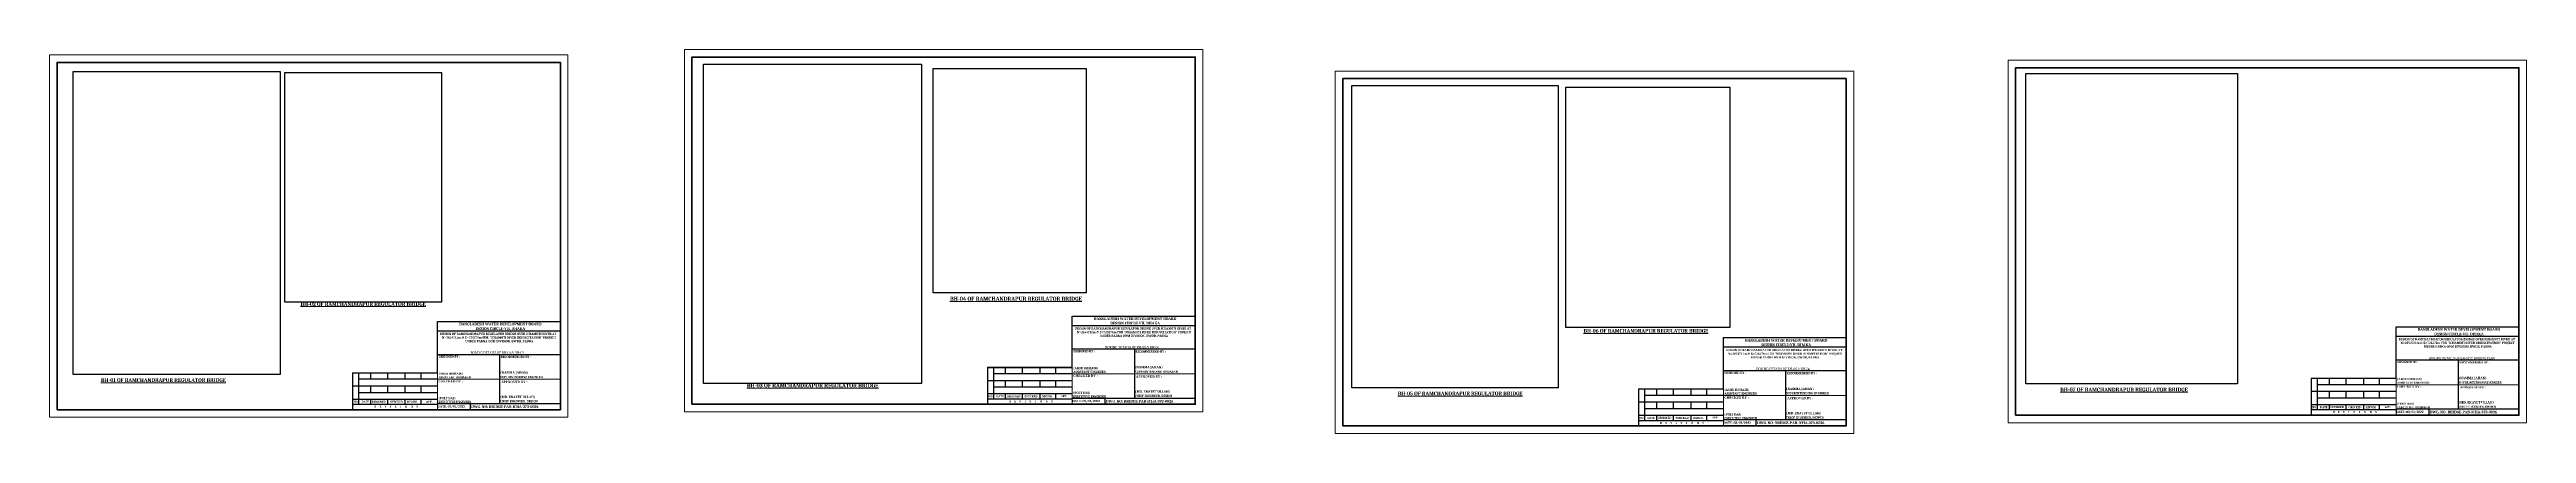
# Paper-space layout 'RAMCHANDRAPUR REGULATOR' of a CAD drawing. Header units: millimetres. Extents: x 472 to 2443, y -773 to -467.
# The model-space entities are those that its viewports show. They can reach past a viewport. Long polylines and large blocks are cut down to what shows.
import ezdxf

# ---------------------------------------------------------------- set-up
doc = ezdxf.new("R2010")
doc.units = ezdxf.units.MM
doc.header["$LTSCALE"] = 25
doc.header["$MEASUREMENT"] = 0
doc.layers.get('0').update_dxf_attribs({"lineweight": 13})
doc.layers.get('Defpoints').update_dxf_attribs({"color": 230, "lineweight": 9})
for name, color, linetype, lineweight in [('GR LEVEL', 10, 'Continuous', 20), ('line', 191, 'Continuous', 18), ('Outline', 191, 'Continuous', 40), ('SECTION', 7, 'Continuous', 30)]:
    doc.layers.add(name, color=color, linetype=linetype, lineweight=lineweight)
doc.layers.add('SLOPEEARTH', color=3, linetype='Continuous')
doc.styles.add('MtXpl_Cambria', font='cambriab.ttf')
doc.styles.get("Standard").update_dxf_attribs({"font": 'swissl.ttf'})
doc.styles.add('tynrb', font='timesbd.ttf')
picture_1 = doc.add_image_def('image11.jpg', size_in_pixel=(979, 1435))
picture_2 = doc.add_image_def('image12.jpg', size_in_pixel=(979, 1439))
picture_3 = doc.add_image_def('image13.jpg', size_in_pixel=(981, 1439))
picture_4 = doc.add_image_def('image14.jpg', size_in_pixel=(981, 1439))
picture_5 = doc.add_image_def('image15.jpg', size_in_pixel=(981, 1439))
picture_6 = doc.add_image_def('image16.jpg', size_in_pixel=(981, 1439))
picture_7 = doc.add_image_def('image17.jpg', size_in_pixel=(981, 1439))

# ---------------------------------------------------------------- blocks, each defined once
blk = doc.blocks.new('BOX 3')
at = {"layer": 'GR LEVEL', "color": 7, "lineweight": 20}
blk.add_line((830.1, -729.5), (878.5, -729.5), dxfattribs=at)
at = {"layer": 'line', "linetype": 'Continuous'}
for p, q in [((780.7, -724.3), (780.7, -753.7)), ((780.7, -729.5), (830.1, -729.5))]:
    blk.add_line(p, q, dxfattribs=at)
at = {"layer": 'SECTION', "color": 18, "linetype": 'ByBlock', "true_color": 0x000000}
for p, q in [((780.7, -691.1), (780.7, -683.4)), ((780.7, -683.4), (878.5, -683.4)), ((878.5, -691.1), (780.7, -691.1)), ((780.7, -724.3), (780.7, -691.1)), ((713.1, -724.3), (713.1, -753.7)), ((713.1, -724.3), (780.7, -724.3)), ((717.9, -724.3), (717.9, -749.6)), ((727.4, -724.3), (727.4, -729.5)), ((740.8, -724.3), (740.8, -729.5)), ((754.8, -724.3), (754.8, -729.5)), ((767.3, -724.3), (767.3, -729.5)), ((878.5, -709.9), (780.7, -709.9)), ((830.1, -709.9), (830.1, -749)), ((780.7, -734.9), (713.1, -734.9)), ((780.7, -745.5), (713.1, -745.5)), ((780.7, -729.5), (717.9, -729.5)), ((780.7, -740.2), (717.9, -740.2)), ((727.4, -734.9), (727.4, -740.2)), ((727.4, -745.5), (727.4, -749.6)), ((740.8, -734.9), (740.8, -740.2)), ((740.8, -745.5), (740.8, -749.6)), ((754.8, -734.9), (754.8, -740.2)), ((754.8, -745.5), (754.8, -749.6)), ((767.3, -734.9), (767.3, -740.2)), ((767.3, -745.5), (767.3, -749.6)), ((780.7, -749.6), (713.1, -749.6)), ((878.5, -749), (780.7, -749)), ((806.9, -753.7), (806.9, -749))]:
    blk.add_line(p, q, dxfattribs=at)
for s, insert, char_height, width, attachment_point in [('{\\fCambria|b1|i0|c0|p18;BANGLADESH WATER DEVELOPMENT BOARD\\PDESIGN CIRCLE-VII, DHAKA}', (830.7, -684.4), 2.149, 104.754, 2), ('\\A1;\\pi0.31245;{\\fCambria|b1|i0|c0|p18;\\C256;DESIGN OF RAMCHANDRAPUR REGULATOR BRIDGE OVER ICHAMOTI RIVER AT \\P\\pi1.78566;\\A0;N=\\A1;\\fTimes New Roman Baltic|b1|i0|c0|p18;2654721\\A0;\\fCambria|b1|i0|c0|p18;m & E=\\A1;\\fTimes New Roman Baltic|b1|i0|c0|p18;726276\\A0;\\fCambria|b1|i0|c0|p18;m\\A1; FOR "ICHAMOTI RIVER RESUSCITATION" PROJECT \\P\\pi20.27494;UNDER PABNA O&M DIVISION, BWDB, PABNA}', (782.5, -692.4), 1.755, 95.14, 1), ('{\\fCambria|b1|i0|c0|p18;(AMIR HOSSAIN)\\PASSISTANT ENGINEER   \\fTimes New Roman Baltic|b1|i0|c0|p18;                }', (781.5, -724.1), 1.755, 63.981, 1), ('{\\fCambria|b1|i0|c0|p18;DESIGNED BY :}', (781.6, -710.5), 1.755, 23.828, 1), ('{\\fCambria|b1|i0|c0|p18;               SUPERINTENDING ENGINEER}', (821.9, -726.8), 1.755, 62.735, 1), ('{\\fCambria|b1|i0|c0|p18;               \\H1.083x;(NASIMA JAHAN)}', (821.9, -723.2), 1.755, 48.305, 1), ('{\\fCambria|b1|i0|c0|p18; RECOMMENDED BY :}', (830.4, -710.8), 1.755, 42.866, 1), ('{\\fCambria|b1|i0|c0|p18;NO}', (715.5, -746.6), 1.599, 1.011, 2), ('{\\fCambria|b1|i0|c0|p18;DATE}', (723.2, -746.6), 1.599, 8.407, 2), ('{\\fCambria|b1|i0|c0|p18;DESIGNED}', (733.9, -746.5), 1.599, 13.564, 2), ('{\\fCambria|b1|i0|c0|p18;CHECKED}', (747.9, -746.6), 1.599, 5.614, 2), ('{\\fCambria|b1|i0|c0|p18;RECOM.}', (760.7, -746.6), 1.599, 12.308, 2), ('{\\fCambria|b1|i0|c0|p18;APP.}', (774.1, -746.4), 1.599, 13.145, 2), ('{\\fCambria|b1|i0|c0|p18;(POLY DAS)\\PEXECUTIVE ENGINEER}', (781.4, -743.7), 1.755, 41.104, 1), ('{\\fTimes New Roman Baltic|b1|i0|c0|p18;CHECKED BY :}', (781.4, -730.2), 1.755, 42.866, 1), ('{\\fCambria|b1|i0|c0|p18;               CHIEF ENGINEER, DESIGN}', (821.8, -746.1), 1.755, 47.468, 1), ('{\\fCambria|b1|i0|c0|p18;  \\H1.083x;(MD. ENAYET ULLAH)}', (829.5, -742.6), 1.755, 48.305, 1), ('{\\fTimes New Roman Baltic|b1|i0|c0|p18;               APPROVED BY :}', (821.4, -730.7), 1.755, 29.895, 1), ('{\\fCambria|b1|i0|c0|p18;R     E     V     I      S      I      O      N     S}', (747.8, -750.5), 1.599, 47.454, 2), ('{\\fCambria|b1|i0|c0|p18;DATE: 03/01/2022}', (780.8, -750.2), 1.8, 96.169, 1), ('{\\fCambria|b1|i0|c0|p18;DWG. NO: BRIDGE-PAB-ICHA-373-0026}', (807.5, -750.2), 2.106, 104.912, 1)]:
    blk.add_mtext(s, dxfattribs=dict(at, insert=insert, char_height=char_height, width=width, attachment_point=attachment_point))

msp = doc.modelspace()

# ---------------------------------------------------------------- texts
at = {"color": 0, "char_height": 700, "width": 37583.07861, "attachment_point": 2, "style": 'tynrb'}
for s, insert in [('{\\fCambria|b1|i0|c0|p18;\\LBH-02 OF RAMCHANDRAPUR REGULATOR BRIDGE}', (1744676.643, -2917903.828)), ('{\\fCambria|b1|i0|c0|p18;\\LBH-04 OF RAMCHANDRAPUR REGULATOR BRIDGE}', (1872321.723, -2917895.925)), ('{\\fCambria|b1|i0|c0|p18;\\LBH-06 OF RAMCHANDRAPUR REGULATOR BRIDGE}', (2016901.452, -2925055.996)), ('{\\fCambria|b1|i0|c0|p18;\\LBH-01 OF RAMCHANDRAPUR REGULATOR BRIDGE}', (1707163.896, -2932189.56)), ('{\\fCambria|b1|i0|c0|p18;\\LBH-03 OF RAMCHANDRAPUR REGULATOR BRIDGE}', (1836003.387, -2933401.503)), ('{\\fCambria|b1|i0|c0|p18;\\LBH-05 OF RAMCHANDRAPUR REGULATOR BRIDGE}', (1981856.048, -2936875.225)), ('{\\fCambria|b1|i0|c0|p18;\\LBH-07 OF RAMCHANDRAPUR REGULATOR BRIDGE}', (2132463.392, -2938227.278))]:
    msp.add_mtext(s, dxfattribs=dict(at, insert=insert))

# ---------------------------------------------------------------- pictures from other files: only their frames are drawn
at = {"layer": 'SLOPEEARTH', "lineweight": -2, "ltscale": 100}
image = msp.add_image(picture_1, insert=(1690249.795, -2931500.479), size_in_units=(38854.062, 56951.562), dxfattribs=at)
image.dxf.flags = 7
image = msp.add_image(picture_2, insert=(1729997.902, -2917903.828), size_in_units=(29357.482, 43151.6), dxfattribs=at)
image.dxf.flags = 7
image = msp.add_image(picture_3, insert=(1816536.668, -2933401.503), size_in_units=(38933.438, 57110.312), dxfattribs=at)
image.dxf.flags = 7
image = msp.add_image(picture_4, insert=(1857528.976, -2917182.036), size_in_units=(27355.886, 40127.543), dxfattribs=at)
image.dxf.flags = 7
image = msp.add_image(picture_5, insert=(1961407.352, -2936161.336), size_in_units=(38933.438, 57110.312), dxfattribs=at)
image.dxf.flags = 7
image = msp.add_image(picture_6, insert=(2001823.388, -2924749.955), size_in_units=(30922.178, 45358.832), dxfattribs=at)
image.dxf.flags = 7
image = msp.add_image(picture_7, insert=(2114414.031, -2937513.389), size_in_units=(38933.438, 57110.312), dxfattribs=at)
image.dxf.flags = 7

psp = doc.layouts.new('RAMCHANDRAPUR REGULATOR')

# ---------------------------------------------------------------- linework, layer by layer
at = {"color": 1}
for points in [[(983.1, -472.8), (1383.6, -472.8), (1383.6, -679.1), (1285.8, -679.1), (1285.8, -719.9), (1218.2, -719.9), (1218.2, -749.4), (983.1, -749.4), (983.1, -472.8)], [(478, -477.1), (878.5, -477.1), (878.5, -683.4), (780.7, -683.4), (780.7, -724.3), (713.1, -724.3), (713.1, -753.7), (478, -753.7), (478, -477.1)], [(1501.1, -490), (1901.6, -490), (1901.6, -696.3), (1803.8, -696.3), (1803.8, -737.2), (1736.3, -737.2), (1736.3, -766.7), (1501.1, -766.7), (1501.1, -490)], [(2036.4, -481.4), (2436.9, -481.4), (2436.9, -687.7), (2339.2, -687.7), (2339.2, -728.6), (2271.6, -728.6), (2271.6, -758.1), (2036.4, -758.1), (2036.4, -481.4)]]:
    psp.add_lwpolyline(points, close=True, dxfattribs=at)
at = {"layer": 'Defpoints', "lineweight": 13}
for points in [[(884.5, -471.1), (472, -471.1), (472, -759.7), (884.5, -759.7)], [(1389.6, -466.8), (977.1, -466.8), (977.1, -755.4), (1389.6, -755.4)], [(1907.6, -484), (1495.1, -484), (1495.1, -772.7), (1907.6, -772.7)], [(2442.9, -475.4), (2030.4, -475.4), (2030.4, -764.1), (2442.9, -764.1)]]:
    psp.add_lwpolyline(points, close=True, dxfattribs=at)
at = {"layer": 'Outline'}
for points in [[(983.1, -749.4), (1383.6, -749.4), (1383.6, -472.8), (983.1, -472.8)], [(478, -753.7), (878.5, -753.7), (878.5, -477.1), (478, -477.1)], [(1501.1, -766.7), (1901.6, -766.7), (1901.6, -490), (1501.1, -490)], [(2036.4, -758.1), (2436.9, -758.1), (2436.9, -481.4), (2036.4, -481.4)]]:
    psp.add_lwpolyline(points, close=True, dxfattribs=at)

# ---------------------------------------------------------------- block references
at = {"layer": 'SLOPEEARTH', "lineweight": -2}
for p in [(0, 0), (505.1, 4.3), (1558.5, -4.3), (1023.2, -12.9)]:
    psp.add_blockref('BOX 3', p, dxfattribs=at)

# ---------------------------------------------------------------- texts
at = {"lineweight": -2, "style": 'MtXpl_Cambria'}
for s, p in [('BORING DETAILS OF BH-01 & BH-02', (806.9, -709.2)), ('BORING DETAILS OF BH-03 & BH-04', (1312, -704.9)), ('BORING DETAILS OF BH-05 & BH-06', (1830.1, -722.2)), ('BORING DETAILS OF BH-07 & BORING PLAN', (2365.4, -713.6))]:
    psp.add_text(s, height=1.9, dxfattribs=at).set_placement(p)

# ---------------------------------------------------------------- viewports
at = {"layer": '0', "color": 1, "view_target_point": (387.853, -4169.255)}
for center, view_center_point, view_height, status, outline in [((1183.3, -611.1), (1858999.635, -2901903.811), 62102.42198, 3, [(983.1, -472.8), (1383.6, -472.8), (1383.6, -679.1), (1285.8, -679.1), (1285.8, -719.9), (1218.2, -719.9), (1218.2, -749.4), (983.1, -749.4), (983.1, -472.8)]), ((1701.4, -628.4), (2006837.047, -2906421.4), 65581.86889, 4, [(1501.1, -490), (1901.6, -490), (1901.6, -696.3), (1803.8, -696.3), (1803.8, -737.2), (1736.3, -737.2), (1736.3, -766.7), (1501.1, -766.7), (1501.1, -490)]), ((2236.7, -619.7), (2158433.671, -2907136.365), 63946.70352, 5, [(2036.4, -481.4), (2436.9, -481.4), (2436.9, -687.7), (2339.2, -687.7), (2339.2, -728.6), (2271.6, -728.6), (2271.6, -758.1), (2036.4, -758.1), (2036.4, -481.4)])]:
    vp = psp.add_viewport(center=center, size=(400.5, 276.637), view_center_point=view_center_point, view_height=view_height, status=status, dxfattribs=at)
    vp.dxf.flags = 0x10000  # cut along an outline
    vp.dxf.clipping_boundary_handle = psp.add_lwpolyline(outline, format="xyb", close=True, dxfattribs={"invisible": 1}).dxf.handle
vp = psp.add_viewport(center=(678.2, -615.4), size=(400.5, 276.637), view_center_point=(1734064.759, -2901307.053), view_height=65263.77962, dxfattribs=at)
vp.dxf.flags = 0x10000  # cut along an outline
vp.dxf.clipping_boundary_handle = psp.add_lwpolyline([(478, -477.1), (878.5, -477.1), (878.5, -683.4), (780.7, -683.4), (780.7, -724.3), (713.1, -724.3), (713.1, -753.7), (478, -753.7), (478, -477.1)], format="xyb", close=True, dxfattribs={"invisible": 1}).dxf.handle

doc.saveas('drawing.dxf')
